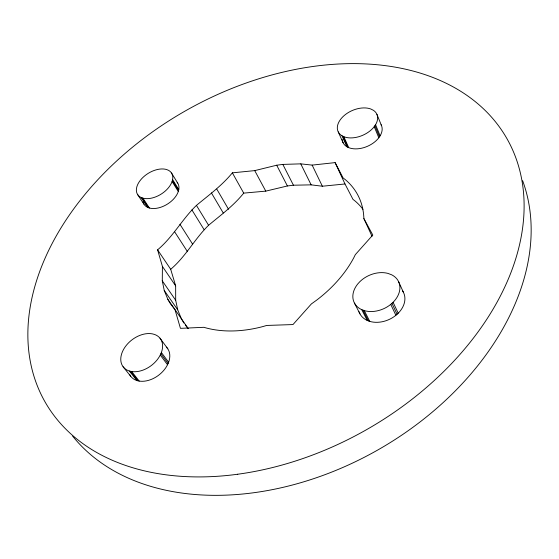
<?xml version="1.0" encoding="UTF-8"?>
<svg xmlns="http://www.w3.org/2000/svg" width="559" height="559" viewBox="0 0 559 559"><rect width="100%" height="100%" fill="white"/><g stroke="black" fill="none" stroke-linecap="round" stroke-linejoin="round"><path stroke-width="0.84" d="M363.881 218.576L372.797 235.046L355.314 254.659L353.735 257.853A108.383 73.809 -29.7 0 1 316.583 300.183L311.377 303.935L292.979 324.562L266.692 325.45L262.765 326.596A108.383 73.809 -29.7 0 1 203.895 327.308L180.438 328.35L174.981 309.595L170.313 303.579L167.868 299.393L164.234 290.442L162.285 280.849L162.41 266.412L157.589 249.838C172.92 237.023 182.178 219.163 196.44 205.384C208.94 195.021 222.014 185.525 232.362 172.843L254.729 170.614L276.698 165.219L282.833 164.409L300.777 163.857L312.146 165.108L335.12 162.613L343.1 177.951L345.287 179.628A108.383 73.809 -29.7 0 1 363.881 218.576L372.008 236.261M143.558 203.42A19.9 12.277 -32 0 0 147.653 207.382L149.386 208.018A19.9 12.277 -32 0 0 178.293 191.499L178.782 189.599A19.9 12.277 -32 0 0 177.189 182.367M141.189 197.544L142.929 198.166A20.082 12.235 -32 0 0 172.095 181.5L172.605 179.593A20.082 12.235 -32 0 0 168.469 170.306L166.82 169.615A20.082 12.235 -32 0 0 136.864 186.734L136.459 188.6A20.082 12.235 -32 0 0 141.189 197.544L147.653 207.382M129.604 374.467A23.087 16.085 -37.8 0 0 136.906 380.539L139.226 381.084A23.087 16.085 -37.8 0 0 167.532 364.748L168.622 362.246A23.087 16.085 -37.8 0 0 166.449 347.146M129.325 371.015L131.658 371.546A23.331 16.071 -37.6 0 0 160.265 355.042L161.376 352.519A23.331 16.071 -37.6 0 0 154.738 334.527L152.509 333.898A23.331 16.071 -37.6 0 0 121.736 353.561L121.086 356.027A23.331 16.071 -37.6 0 0 129.325 371.015L136.906 380.539M183.862 322.976L181.402 318.784L177.72 309.833L175.687 300.253L175.652 285.866L170.705 269.284C185.728 256.602 194.63 238.917 208.577 225.284C220.826 215.047 233.641 205.677 243.717 193.121L265.777 191.129L287.396 185.965L293.44 185.218L311.139 184.854L322.361 186.224L344.994 183.974L352.981 199.367L355.147 201.065A106.224 73.991 -29.7 0 1 362.959 209.297M342.478 141.141A21.039 13.479 -23.8 0 0 346.873 146.731L348.697 147.632A21.039 13.479 -23.8 0 0 378.813 137.766L380.127 135.823A21.039 13.479 -23.8 0 0 381.07 124.699M342.017 135.816L343.848 136.71A21.242 13.444 -23.9 0 0 374.223 126.676L375.564 124.727A21.242 13.444 -23.9 0 0 373.433 110.319L370.729 108.97A21.242 13.444 -23.9 0 0 340.193 119.885L338.992 121.813A21.242 13.444 -23.9 0 0 342.017 135.816L346.873 146.731M359.011 311.691A24.268 18.174 -24.8 0 0 367.193 320.426L369.73 321.376A24.268 18.174 -24.8 0 0 395.898 315.304L398.211 313.215A24.268 18.174 -24.8 0 0 402.319 290.519M361.764 309.672L364.314 310.615A24.533 18.181 -24.9 0 0 390.748 304.396L393.089 302.293A24.533 18.181 -24.9 0 0 391.649 274.79L387.89 273.386A24.533 18.181 -24.9 0 0 359.842 281.68L357.823 283.881A24.533 18.181 -24.9 0 0 361.764 309.672L367.193 320.426M188.083 328.496L185.295 324.961M123.106 366.753L130.708 376.27M131.658 371.546L139.226 381.084M130.464 371.323L138.045 380.854M160.265 355.042L167.532 364.748M161.376 352.519L168.622 362.246M160.859 353.784L168.119 363.497M159.979 338.174L167.777 348.767M167.868 299.393L188.048 328.315M164.234 290.442L177.72 309.833M162.285 280.849L175.687 300.253M162.41 266.412L175.652 285.866M157.589 249.838L170.705 269.284M137.472 194.315L143.936 204.133M142.929 198.166L149.386 208.018M142.035 197.886L148.491 207.731M174.827 232.09L187.524 251.739M179.928 224.25L192.485 243.962M172.389 180.536L178.573 190.542M172.095 181.5L178.293 191.499M191.905 209.891L204.154 229.742M172.605 179.593L178.782 189.599M171.515 173.017L177.664 183.017M196.44 205.384L208.577 225.284M211.407 192.904L223.23 212.965M216.801 189.138L228.512 209.255M232.362 172.843L243.717 193.121M254.729 170.614L265.777 191.129M276.698 165.219L287.396 185.965M354.483 303.132L359.947 313.872M282.833 164.409L293.44 185.218M364.314 310.615L369.73 321.376M363.008 310.182L368.43 320.943M300.777 163.857L311.139 184.854M312.146 165.108L322.361 186.224M390.748 304.396L395.898 315.304M391.95 303.369L397.086 314.284M393.089 302.293L398.211 313.215M335.12 162.613L344.994 183.974M398.546 281.561L403.535 292.567M338.237 131.896L343.107 142.79M343.848 136.71L348.697 147.632M342.898 136.291L347.754 147.213M374.223 126.676L378.813 137.766M375.564 124.727L380.127 135.823M374.928 125.705L379.505 136.801M376.941 114.392L381.455 125.495M342.29 140.274A21.039 13.479 -23.8 0 1 342.192 139.38M143.258 202.672A19.9 12.277 -32 0 1 143.034 201.883M522.63 180.69A260.41 183.583 -29.7 0 1 377.674 450.051A260.41 183.583 -29.7 0 1 72.663 436.146M237.708 474.235A265.825 183.324 -29.7 0 0 507.439 139.533A265.825 183.324 -29.7 0 0 82.816 197.041A265.825 183.324 -29.7 0 0 237.708 474.235"/></g></svg>
